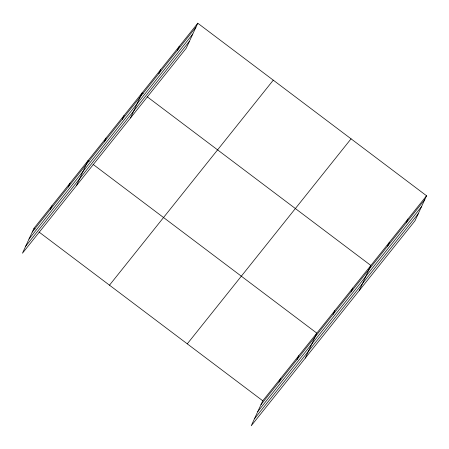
<?xml version="1.0" encoding="UTF-8"?>
<svg xmlns="http://www.w3.org/2000/svg" width="449" height="449" viewBox="0 0 449 449"><rect width="100%" height="100%" fill="white"/><g stroke="black" fill="none" stroke-linecap="round" stroke-linejoin="round"><path stroke-width="0.67" d="M197.779 23.219L33.995 228.244L22.45 253.23L186.234 48.211L197.779 23.219L426.55 195.77L415.005 220.756L251.221 425.781L262.766 400.789L426.55 195.77M50.232 209.543L52.011 205.693M68.248 186.992L70.027 183.136M76.498 185.572L88.043 160.585L89.166 161.427M104.28 141.884L106.059 138.034M122.296 119.333L124.076 115.483M130.547 117.919L142.097 92.926L143.214 93.774M158.879 73.546L160.658 69.69M177.439 50.31L179.218 46.455M279.003 382.093L280.782 378.238M297.019 359.537L298.798 355.687M305.269 358.122L316.814 333.13L93.078 164.379M333.051 314.435L334.831 310.579M351.067 291.884L352.847 288.028M359.318 290.464L370.863 265.477L147.126 96.726M387.644 246.091L389.423 242.241M406.205 222.856L407.989 219.005M32.216 232.094L196 27.075M28.994 239.07L192.778 34.051M25.672 246.254L189.456 41.235M109.489 285.182L273.273 80.163M187.272 343.85L351.056 138.831M260.987 404.644L424.771 199.62M257.76 411.615L421.549 206.596M254.443 418.805L418.227 213.786M33.995 228.244L35.117 229.085M39.029 232.038L262.766 400.789"/></g></svg>
